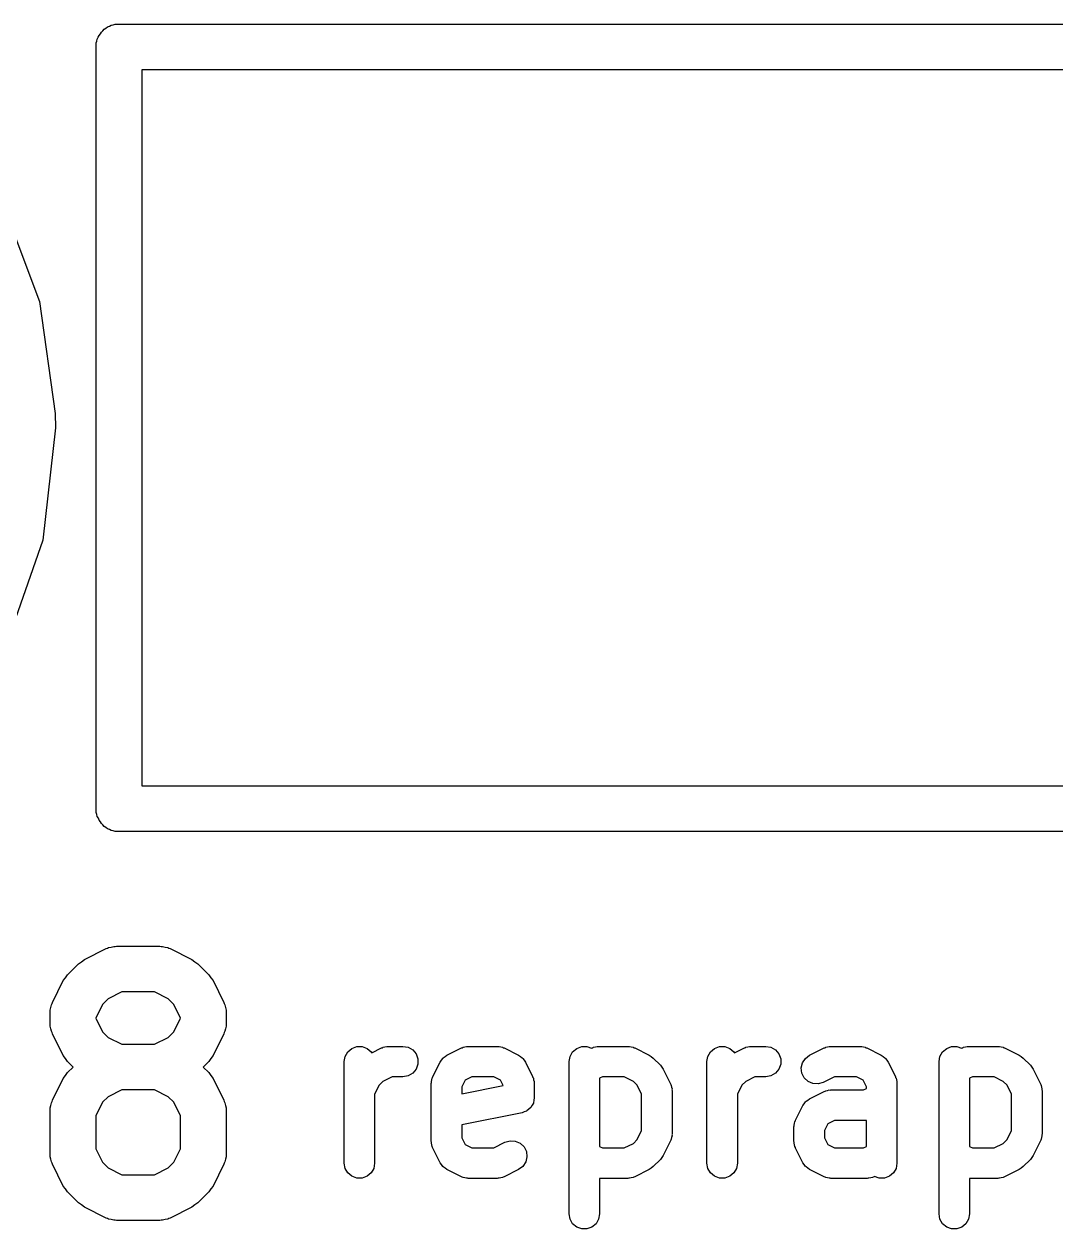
# Model space of a CAD drawing. Extents: x 51 to 149, y -134 to -32.
# Drawn here: x 80.65 to 87.53, y -65.03 to -57 of the extents above; entities that cross this region are included whole.
import ezdxf

# ---------------------------------------------------------------- set-up
doc = ezdxf.new("R2010")
doc.units = 0
doc.header["$MEASUREMENT"] = 0
doc.layers.add('BLACK', color=7, linetype='CONTINUOUS')

msp = doc.modelspace()

# ---------------------------------------------------------------- linework, layer by layer
at = {"layer": 'BLACK', "linetype": 'CONTINUOUS'}
for p, q in [((81.1547, -57.0622), (81.1615, -57.0505)), ((81.1615, -57.0505), (81.1718, -57.0418)), ((81.1718, -57.0418), (81.1805, -57.0315)), ((81.1805, -57.0315), (81.1923, -57.0247)), ((81.1923, -57.0247), (81.2026, -57.016)), ((81.2026, -57.016), (81.2153, -57.0114)), ((81.2153, -57.0114), (81.2271, -57.0046)), ((81.2271, -57.0046), (81.2404, -57.0022)), ((81.2404, -57.0022), (81.2531, -56.9976)), ((81.2531, -56.9976), (139.727, -56.9976)), ((81.1276, -57.1231), (81.1322, -57.1104)), ((81.1276, -57.1769), (81.1276, -57.1231)), ((81.1322, -57.1104), (81.1346, -57.0971)), ((81.1346, -57.0971), (81.1413, -57.0854)), ((81.1413, -57.0854), (81.146, -57.0726)), ((81.146, -57.0726), (81.1547, -57.0622)), ((81.1276, -62.2031), (81.1276, -57.1769)), ((81.1276, -57.1769), (81.1276, -57.1769)), ((81.4324, -57.3024), (81.4324, -62.0776)), ((139.548, -57.3024), (81.4324, -57.3024)), ((80.4811, -58.1425), (80.7491, -58.8481)), ((80.7491, -58.8481), (80.8542, -59.5955)), ((80.8542, -59.5955), (80.8555, -59.69)), ((80.8555, -59.69), (80.7714, -60.4401)), ((80.7714, -60.4401), (80.5232, -61.1528)), ((81.4324, -62.0776), (139.548, -62.0776)), ((81.1276, -62.2569), (81.1276, -62.2031)), ((81.1322, -62.2696), (81.1276, -62.2569)), ((81.1346, -62.2829), (81.1322, -62.2696)), ((81.1414, -62.2947), (81.1346, -62.2829)), ((81.146, -62.3074), (81.1414, -62.2947)), ((81.1547, -62.3177), (81.146, -62.3074)), ((81.1615, -62.3295), (81.1547, -62.3177)), ((81.1718, -62.3382), (81.1615, -62.3295)), ((81.1805, -62.3485), (81.1718, -62.3382)), ((81.1923, -62.3553), (81.1805, -62.3485)), ((81.2026, -62.364), (81.1923, -62.3553)), ((81.2153, -62.3686), (81.2026, -62.364)), ((81.2271, -62.3754), (81.2153, -62.3686)), ((81.2404, -62.3778), (81.2271, -62.3754)), ((81.2531, -62.3824), (81.2404, -62.3778)), ((139.727, -62.3824), (81.2531, -62.3824)), ((81.2021, -63.1616), (81.2097, -63.1572)), ((81.2097, -63.1572), (81.2273, -63.1541)), ((81.2273, -63.1541), (81.2444, -63.149)), ((81.2444, -63.149), (81.2532, -63.1496)), ((81.2532, -63.1496), (81.2619, -63.148)), ((81.2619, -63.148), (81.5521, -63.148)), ((81.5521, -63.148), (81.5608, -63.1496)), ((81.5608, -63.1496), (81.5696, -63.149)), ((81.5696, -63.149), (81.5867, -63.1541)), ((81.5867, -63.1541), (81.6043, -63.1572)), ((81.6043, -63.1572), (81.6119, -63.1616)), ((81.0289, -63.2512), (81.0486, -63.2367)), ((81.0486, -63.2367), (81.1937, -63.1641)), ((81.1937, -63.1641), (81.2021, -63.1616)), ((81.6119, -63.1616), (81.6203, -63.1641)), ((81.6203, -63.1641), (81.7654, -63.2367)), ((81.7654, -63.2367), (81.785, -63.2512)), ((80.9364, -63.3378), (81.009, -63.2652)), ((81.009, -63.2652), (81.0289, -63.2512)), ((81.785, -63.2512), (81.805, -63.2652)), ((81.805, -63.2652), (81.8776, -63.3378)), ((80.8353, -63.5226), (80.9078, -63.3774)), ((80.9078, -63.3774), (80.9224, -63.3578)), ((80.9224, -63.3578), (80.9364, -63.3378)), ((81.8776, -63.3378), (81.8916, -63.3578)), ((81.8916, -63.3578), (81.9062, -63.3774)), ((81.9062, -63.3774), (81.9787, -63.5226)), ((81.2978, -63.4528), (81.207, -63.4983)), ((81.5162, -63.4528), (81.2978, -63.4528)), ((81.607, -63.4983), (81.5162, -63.4528)), ((80.8202, -63.5733), (80.8253, -63.5562)), ((80.8253, -63.5562), (80.8284, -63.5386)), ((80.8284, -63.5386), (80.8328, -63.531)), ((80.8328, -63.531), (80.8353, -63.5226)), ((81.1694, -63.5358), (81.124, -63.6267)), ((81.207, -63.4983), (81.1694, -63.5358)), ((81.6446, -63.5358), (81.607, -63.4983)), ((81.69, -63.6267), (81.6446, -63.5358)), ((81.9787, -63.5226), (81.9812, -63.531)), ((81.9812, -63.531), (81.9856, -63.5386)), ((81.9856, -63.5386), (81.9887, -63.5562)), ((81.9887, -63.5562), (81.9938, -63.5733)), ((80.8192, -63.5907), (80.8207, -63.5821)), ((80.8192, -63.6633), (80.8192, -63.5907)), ((80.8207, -63.5821), (80.8202, -63.5733)), ((81.124, -63.6267), (81.124, -63.6273)), ((81.124, -63.6273), (81.1694, -63.7182)), ((81.6446, -63.7182), (81.69, -63.6273)), ((81.69, -63.6273), (81.69, -63.6267)), ((81.9938, -63.5733), (81.9933, -63.5821)), ((81.9933, -63.5821), (81.9948, -63.5907)), ((81.9948, -63.5907), (81.9948, -63.6633)), ((80.8207, -63.6719), (80.8192, -63.6633)), ((80.8202, -63.6807), (80.8207, -63.6719)), ((80.8253, -63.6978), (80.8202, -63.6807)), ((80.8284, -63.7154), (80.8253, -63.6978)), ((80.8328, -63.723), (80.8284, -63.7154)), ((80.8353, -63.7314), (80.8328, -63.723)), ((81.1694, -63.7182), (81.207, -63.7557)), ((81.607, -63.7557), (81.6446, -63.7182)), ((81.9812, -63.723), (81.9787, -63.7314)), ((81.9856, -63.7154), (81.9812, -63.723)), ((81.9887, -63.6978), (81.9856, -63.7154)), ((81.9938, -63.6807), (81.9887, -63.6978)), ((81.9948, -63.6633), (81.9933, -63.6719)), ((81.9933, -63.6719), (81.9938, -63.6807)), ((80.9078, -63.8766), (80.8353, -63.7314)), ((81.207, -63.7557), (81.2978, -63.8012)), ((81.2978, -63.8012), (81.5162, -63.8012)), ((81.5162, -63.8012), (81.607, -63.7557)), ((81.9787, -63.7314), (81.9062, -63.8766)), ((80.9224, -63.8962), (80.9078, -63.8766)), ((81.9062, -63.8766), (81.8916, -63.8962)), ((82.781, -63.9173), (82.7871, -63.8825)), ((82.7871, -63.8825), (82.8048, -63.852)), ((82.8048, -63.852), (82.8318, -63.8293)), ((82.8318, -63.8293), (82.865, -63.8172)), ((82.865, -63.8172), (82.9003, -63.8172)), ((82.9003, -63.8172), (82.9334, -63.8293)), ((82.9334, -63.8293), (82.9604, -63.852)), ((82.9604, -63.852), (82.9647, -63.8594)), ((82.9647, -63.8594), (83.0307, -63.8264)), ((83.0307, -63.8264), (83.0363, -63.8247)), ((83.0363, -63.8247), (83.0414, -63.8218)), ((83.0414, -63.8218), (83.0531, -63.8197)), ((83.0531, -63.8197), (83.0645, -63.8164)), ((83.0645, -63.8164), (83.0704, -63.8167)), ((83.0704, -63.8167), (83.0761, -63.8157)), ((83.0761, -63.8157), (83.1729, -63.8157)), ((83.1729, -63.8157), (83.2077, -63.8218)), ((83.2077, -63.8218), (83.2382, -63.8395)), ((83.2382, -63.8395), (83.2609, -63.8665)), ((83.2609, -63.8665), (83.273, -63.8996)), ((83.4417, -63.8919), (83.4542, -63.8837)), ((83.4542, -63.8837), (83.4661, -63.8748)), ((83.4661, -63.8748), (83.5629, -63.8264)), ((83.5629, -63.8264), (83.5685, -63.8247)), ((83.5685, -63.8247), (83.5736, -63.8218)), ((83.5736, -63.8218), (83.5853, -63.8197)), ((83.5853, -63.8197), (83.5967, -63.8164)), ((83.5967, -63.8164), (83.6026, -63.8167)), ((83.6026, -63.8167), (83.6083, -63.8157)), ((83.6083, -63.8157), (83.8019, -63.8157)), ((83.8019, -63.8157), (83.8076, -63.8167)), ((83.8076, -63.8167), (83.8135, -63.8164)), ((83.8135, -63.8164), (83.8249, -63.8197)), ((83.8249, -63.8197), (83.8366, -63.8218)), ((83.8366, -63.8218), (83.8417, -63.8247)), ((83.8417, -63.8247), (83.8473, -63.8264)), ((83.8473, -63.8264), (83.9441, -63.8748)), ((83.9441, -63.8748), (83.956, -63.8837)), ((83.956, -63.8837), (83.9685, -63.8919)), ((84.2808, -63.9173), (84.287, -63.8825)), ((84.287, -63.8825), (84.3046, -63.852)), ((84.3046, -63.852), (84.3316, -63.8293)), ((84.3316, -63.8293), (84.3648, -63.8172)), ((84.3648, -63.8172), (84.4001, -63.8172)), ((84.4001, -63.8172), (84.4302, -63.8282)), ((84.4302, -63.8282), (84.4338, -63.8264)), ((84.4338, -63.8264), (84.4394, -63.8247)), ((84.4394, -63.8247), (84.4444, -63.8218)), ((84.4444, -63.8218), (84.4562, -63.8197)), ((84.4562, -63.8197), (84.4676, -63.8164)), ((84.4676, -63.8164), (84.4734, -63.8167)), ((84.4734, -63.8167), (84.4792, -63.8157)), ((84.4792, -63.8157), (84.6727, -63.8157)), ((84.6727, -63.8157), (84.6785, -63.8167)), ((84.6785, -63.8167), (84.6843, -63.8164)), ((84.6843, -63.8164), (84.6957, -63.8197)), ((84.6957, -63.8197), (84.7075, -63.8218)), ((84.7075, -63.8218), (84.7125, -63.8247)), ((84.7125, -63.8247), (84.7182, -63.8264)), ((84.7182, -63.8264), (84.8149, -63.8748)), ((84.8149, -63.8748), (84.828, -63.8845)), ((85.2001, -63.9173), (85.2062, -63.8825)), ((85.2062, -63.8825), (85.2238, -63.852)), ((85.2238, -63.852), (85.2509, -63.8293)), ((85.2509, -63.8293), (85.284, -63.8172)), ((85.284, -63.8172), (85.3193, -63.8172)), ((85.3193, -63.8172), (85.3525, -63.8293)), ((85.3525, -63.8293), (85.3795, -63.852)), ((85.3795, -63.852), (85.3838, -63.8594)), ((85.3838, -63.8594), (85.4498, -63.8264)), ((85.4498, -63.8264), (85.4554, -63.8247)), ((85.4554, -63.8247), (85.4604, -63.8218)), ((85.4604, -63.8218), (85.4722, -63.8197)), ((85.4722, -63.8197), (85.4836, -63.8164)), ((85.4836, -63.8164), (85.4894, -63.8167)), ((85.4894, -63.8167), (85.4952, -63.8157)), ((85.4952, -63.8157), (85.592, -63.8157)), ((85.592, -63.8157), (85.6267, -63.8218)), ((85.6267, -63.8218), (85.6573, -63.8395)), ((85.6573, -63.8395), (85.6799, -63.8665)), ((85.6799, -63.8665), (85.692, -63.8996)), ((85.8568, -63.8958), (85.8852, -63.8748)), ((85.8852, -63.8748), (85.9819, -63.8264)), ((85.9819, -63.8264), (85.9876, -63.8247)), ((85.9876, -63.8247), (85.9926, -63.8218)), ((85.9926, -63.8218), (86.0044, -63.8197)), ((86.0044, -63.8197), (86.0158, -63.8164)), ((86.0158, -63.8164), (86.0216, -63.8167)), ((86.0216, -63.8167), (86.0274, -63.8157)), ((86.0274, -63.8157), (86.2209, -63.8157)), ((86.2209, -63.8157), (86.2267, -63.8167)), ((86.2267, -63.8167), (86.2325, -63.8164)), ((86.2325, -63.8164), (86.2439, -63.8197)), ((86.2439, -63.8197), (86.2557, -63.8218)), ((86.2557, -63.8218), (86.2607, -63.8247)), ((86.2607, -63.8247), (86.2663, -63.8264)), ((86.2663, -63.8264), (86.3631, -63.8748)), ((86.3631, -63.8748), (86.3751, -63.8837)), ((86.3751, -63.8837), (86.3875, -63.8919)), ((86.7483, -63.9173), (86.7544, -63.8825)), ((86.7544, -63.8825), (86.772, -63.852)), ((86.772, -63.852), (86.7991, -63.8293)), ((86.7991, -63.8293), (86.8322, -63.8172)), ((86.8322, -63.8172), (86.8675, -63.8172)), ((86.8675, -63.8172), (86.8976, -63.8282)), ((86.8976, -63.8282), (86.9012, -63.8264)), ((86.9012, -63.8264), (86.9068, -63.8247)), ((86.9068, -63.8247), (86.9119, -63.8218)), ((86.9119, -63.8218), (86.9236, -63.8197)), ((86.9236, -63.8197), (86.935, -63.8164)), ((86.935, -63.8164), (86.9408, -63.8167)), ((86.9408, -63.8167), (86.9466, -63.8157)), ((86.9466, -63.8157), (87.1401, -63.8157)), ((87.1401, -63.8157), (87.1459, -63.8167)), ((87.1459, -63.8167), (87.1518, -63.8164)), ((87.1518, -63.8164), (87.1632, -63.8197)), ((87.1632, -63.8197), (87.1749, -63.8218)), ((87.1749, -63.8218), (87.18, -63.8247)), ((87.18, -63.8247), (87.1856, -63.8264)), ((87.1856, -63.8264), (87.2823, -63.8748)), ((87.2823, -63.8748), (87.2954, -63.8845)), ((80.9364, -63.9162), (80.9224, -63.8962)), ((80.9738, -63.9536), (80.9364, -63.9162)), ((80.9364, -63.991), (80.9738, -63.9536)), ((81.8776, -63.9162), (81.8402, -63.9536)), ((81.8402, -63.9536), (81.8776, -63.991)), ((81.8916, -63.8962), (81.8776, -63.9162)), ((82.781, -64.5946), (82.781, -63.9173)), ((83.273, -63.9349), (83.2609, -63.9681)), ((83.273, -63.8996), (83.273, -63.9349)), ((83.3723, -64.017), (83.4207, -63.9202)), ((83.4207, -63.9202), (83.4296, -63.9082)), ((83.4296, -63.9082), (83.4378, -63.8958)), ((83.4378, -63.8958), (83.44, -63.8941)), ((83.44, -63.8941), (83.4417, -63.8919)), ((83.9685, -63.8919), (83.9701, -63.8941)), ((83.9701, -63.8941), (83.9724, -63.8958)), ((83.9724, -63.8958), (83.9806, -63.9083)), ((83.9806, -63.9083), (83.9895, -63.9202)), ((83.9895, -63.9202), (84.0379, -64.017)), ((84.2808, -64.9333), (84.2808, -63.9173)), ((84.828, -63.8845), (84.8413, -63.8938)), ((84.8413, -63.8938), (84.8897, -63.9422)), ((84.8897, -63.9422), (84.899, -63.9555)), ((84.899, -63.9555), (84.9087, -63.9686)), ((85.2001, -64.5946), (85.2001, -63.9173)), ((85.692, -63.9349), (85.6799, -63.9681)), ((85.692, -63.8996), (85.692, -63.9349)), ((85.8292, -63.9596), (85.8374, -63.9253)), ((85.8332, -63.9946), (85.8292, -63.9596)), ((85.8374, -63.9253), (85.8568, -63.8958)), ((86.3875, -63.8919), (86.3892, -63.8941)), ((86.3892, -63.8941), (86.3914, -63.8958)), ((86.3914, -63.8958), (86.3997, -63.9083)), ((86.3997, -63.9083), (86.4085, -63.9202)), ((86.4085, -63.9202), (86.4569, -64.017)), ((86.7483, -64.9333), (86.7483, -63.9173)), ((87.2954, -63.8845), (87.3087, -63.8938)), ((87.3087, -63.8938), (87.3571, -63.9422)), ((87.3571, -63.9422), (87.3665, -63.9555)), ((87.3665, -63.9555), (87.3762, -63.9686)), ((80.8353, -64.1757), (80.9078, -64.0306)), ((80.9078, -64.0306), (80.9224, -64.0109)), ((80.9224, -64.0109), (80.9364, -63.991)), ((81.8776, -63.991), (81.8916, -64.0109)), ((81.8916, -64.0109), (81.9062, -64.0306)), ((81.9062, -64.0306), (81.9787, -64.1757)), ((83.1001, -64.0189), (83.0396, -64.0492)), ((83.1729, -64.0189), (83.1001, -64.0189)), ((83.2077, -64.0128), (83.1729, -64.0189)), ((83.2382, -63.9951), (83.2077, -64.0128)), ((83.2609, -63.9681), (83.2382, -63.9951)), ((83.3623, -64.0508), (83.3657, -64.0394)), ((83.3657, -64.0394), (83.3677, -64.0277)), ((83.3677, -64.0277), (83.3706, -64.0226)), ((83.3706, -64.0226), (83.3723, -64.017)), ((83.5873, -64.0414), (83.5648, -64.0864)), ((83.6323, -64.0189), (83.5873, -64.0414)), ((83.7779, -64.0189), (83.6323, -64.0189)), ((83.8229, -64.0414), (83.7779, -64.0189)), ((83.8406, -64.0769), (83.8229, -64.0414)), ((84.0379, -64.017), (84.0395, -64.0226)), ((84.0395, -64.0226), (84.0425, -64.0277)), ((84.0425, -64.0277), (84.0445, -64.0394)), ((84.0445, -64.0394), (84.0479, -64.0508)), ((84.5032, -64.0189), (84.484, -64.0285)), ((84.484, -64.0285), (84.484, -64.4834)), ((84.6487, -64.0189), (84.5032, -64.0189)), ((84.7093, -64.0492), (84.6487, -64.0189)), ((84.9087, -63.9686), (84.9571, -64.0654)), ((85.5192, -64.0189), (85.4586, -64.0492)), ((85.592, -64.0189), (85.5192, -64.0189)), ((85.6267, -64.0128), (85.592, -64.0189)), ((85.6573, -63.9951), (85.6267, -64.0128)), ((85.6799, -63.9681), (85.6573, -63.9951)), ((85.849, -64.0262), (85.8332, -63.9946)), ((85.8746, -64.0505), (85.849, -64.0262)), ((86.0514, -64.0189), (85.9761, -64.0565)), ((86.1969, -64.0189), (86.0514, -64.0189)), ((86.2419, -64.0414), (86.1969, -64.0189)), ((86.2644, -64.0864), (86.2419, -64.0414)), ((86.4569, -64.017), (86.4586, -64.0226)), ((86.4586, -64.0226), (86.4615, -64.0277)), ((86.4615, -64.0277), (86.4636, -64.0394)), ((86.4636, -64.0394), (86.467, -64.0508)), ((86.9706, -64.0189), (86.9515, -64.0285)), ((86.9515, -64.0285), (86.9515, -64.4834)), ((87.1162, -64.0189), (86.9706, -64.0189)), ((87.1767, -64.0492), (87.1162, -64.0189)), ((87.3762, -63.9686), (87.4245, -64.0654)), ((81.2978, -64.106), (81.207, -64.1514)), ((81.5162, -64.106), (81.2978, -64.106)), ((81.607, -64.1514), (81.5162, -64.106)), ((83.0145, -64.0742), (82.9842, -64.1348)), ((83.0396, -64.0492), (83.0145, -64.0742)), ((83.3616, -64.0624), (83.3626, -64.0567)), ((83.3616, -64.4495), (83.3616, -64.0624)), ((83.3626, -64.0567), (83.3623, -64.0508)), ((83.5648, -64.132), (83.8406, -64.0769)), ((83.5648, -64.0864), (83.5648, -64.132)), ((84.0479, -64.0508), (84.0476, -64.0567)), ((84.0476, -64.0567), (84.0486, -64.0624)), ((84.0486, -64.0624), (84.0486, -64.1592)), ((84.7344, -64.0742), (84.7093, -64.0492)), ((84.7646, -64.1348), (84.7344, -64.0742)), ((84.9571, -64.0654), (84.9588, -64.071)), ((84.9588, -64.071), (84.9617, -64.0761)), ((84.9617, -64.0761), (84.9638, -64.0878)), ((84.9638, -64.0878), (84.9672, -64.0992)), ((84.9672, -64.0992), (84.9668, -64.105)), ((84.9668, -64.105), (84.9678, -64.1108)), ((84.9678, -64.1108), (84.9678, -64.4011)), ((85.4335, -64.0742), (85.4033, -64.1348)), ((85.4586, -64.0492), (85.4335, -64.0742)), ((85.907, -64.0645), (85.8746, -64.0505)), ((85.8852, -64.1651), (85.9819, -64.1167)), ((85.9422, -64.0666), (85.907, -64.0645)), ((85.9761, -64.0565), (85.9422, -64.0666)), ((85.9819, -64.1167), (85.9876, -64.115)), ((85.9876, -64.115), (85.9926, -64.1121)), ((85.9926, -64.1121), (86.0044, -64.11)), ((86.0044, -64.11), (86.0158, -64.1066)), ((86.0158, -64.1066), (86.0216, -64.107)), ((86.0216, -64.107), (86.0274, -64.106)), ((86.0274, -64.106), (86.2453, -64.106)), ((86.2453, -64.106), (86.2644, -64.0964)), ((86.2644, -64.0964), (86.2644, -64.0864)), ((86.467, -64.0508), (86.4666, -64.0567)), ((86.4666, -64.0567), (86.4676, -64.0624)), ((86.4676, -64.0624), (86.4676, -64.5946)), ((87.2018, -64.0742), (87.1767, -64.0492)), ((87.2321, -64.1348), (87.2018, -64.0742)), ((87.4245, -64.0654), (87.4262, -64.071)), ((87.4262, -64.071), (87.4291, -64.0761)), ((87.4291, -64.0761), (87.4312, -64.0878)), ((87.4312, -64.0878), (87.4346, -64.0992)), ((87.4346, -64.0992), (87.4342, -64.105)), ((87.4342, -64.105), (87.4353, -64.1108)), ((87.4353, -64.1108), (87.4353, -64.4011)), ((80.8253, -64.2093), (80.8284, -64.1917)), ((80.8284, -64.1917), (80.8328, -64.1841)), ((80.8328, -64.1841), (80.8353, -64.1757)), ((81.1694, -64.189), (81.124, -64.2798)), ((81.207, -64.1514), (81.1694, -64.189)), ((81.6446, -64.189), (81.607, -64.1514)), ((81.69, -64.2798), (81.6446, -64.189)), ((81.9787, -64.1757), (81.9812, -64.1841)), ((81.9812, -64.1841), (81.9856, -64.1917)), ((81.9856, -64.1917), (81.9887, -64.2093)), ((82.9842, -64.1348), (82.9842, -64.5946)), ((84.0425, -64.1939), (84.0342, -64.2082)), ((84.0427, -64.1928), (84.0425, -64.1939)), ((84.0432, -64.1917), (84.0427, -64.1928)), ((84.0457, -64.1755), (84.0432, -64.1917)), ((84.0486, -64.1592), (84.0457, -64.1755)), ((84.7646, -64.3771), (84.7646, -64.1348)), ((85.4033, -64.1348), (85.4033, -64.5946)), ((85.8397, -64.2105), (85.8486, -64.1985)), ((85.8486, -64.1985), (85.8568, -64.1861)), ((85.8568, -64.1861), (85.8591, -64.1844)), ((85.8591, -64.1844), (85.8608, -64.1822)), ((85.8608, -64.1822), (85.8732, -64.174)), ((85.8732, -64.174), (85.8852, -64.1651)), ((87.2321, -64.3771), (87.2321, -64.1348)), ((80.8192, -64.2439), (80.8207, -64.2352)), ((80.8192, -64.5341), (80.8192, -64.2439)), ((80.8202, -64.2264), (80.8253, -64.2093)), ((80.8207, -64.2352), (80.8202, -64.2264)), ((81.124, -64.2798), (81.124, -64.4982)), ((81.69, -64.4982), (81.69, -64.2798)), ((81.9887, -64.2093), (81.9938, -64.2264)), ((81.9938, -64.2264), (81.9933, -64.2352)), ((81.9933, -64.2352), (81.9948, -64.2439)), ((81.9948, -64.2439), (81.9948, -64.5341)), ((83.9669, -64.2588), (83.5648, -64.3392)), ((83.9823, -64.2528), (83.9669, -64.2588)), ((83.9978, -64.2472), (83.9823, -64.2528)), ((83.9987, -64.2464), (83.9978, -64.2472)), ((83.9998, -64.246), (83.9987, -64.2464)), ((84.0122, -64.2351), (83.9998, -64.246)), ((84.0248, -64.2245), (84.0122, -64.2351)), ((84.0254, -64.2235), (84.0248, -64.2245)), ((84.0263, -64.2227), (84.0254, -64.2235)), ((84.0342, -64.2082), (84.0263, -64.2227)), ((85.7914, -64.3073), (85.8397, -64.2105)), ((83.5648, -64.3392), (83.5648, -64.4255)), ((85.7806, -64.3527), (85.7817, -64.3469)), ((85.7806, -64.4495), (85.7806, -64.3527)), ((85.7813, -64.3411), (85.7847, -64.3297)), ((85.7817, -64.3469), (85.7813, -64.3411)), ((85.7847, -64.3297), (85.7868, -64.318)), ((85.7868, -64.318), (85.7897, -64.3129)), ((85.7897, -64.3129), (85.7914, -64.3073)), ((86.0063, -64.3317), (85.9838, -64.3767)), ((86.0514, -64.3092), (86.0063, -64.3317)), ((86.2644, -64.3092), (86.0514, -64.3092)), ((86.2644, -64.4834), (86.2644, -64.3092)), ((83.5648, -64.4255), (83.5873, -64.4705)), ((83.8532, -64.4554), (83.887, -64.4453)), ((83.887, -64.4453), (83.9222, -64.4474)), ((84.7093, -64.4627), (84.7344, -64.4377)), ((84.7344, -64.4377), (84.7646, -64.3771)), ((84.9588, -64.4409), (84.9571, -64.4465)), ((84.9617, -64.4358), (84.9588, -64.4409)), ((84.9638, -64.4241), (84.9617, -64.4358)), ((84.9672, -64.4127), (84.9638, -64.4241)), ((84.9678, -64.4011), (84.9668, -64.4069)), ((84.9668, -64.4069), (84.9672, -64.4127)), ((85.9838, -64.3767), (85.9838, -64.4255)), ((85.9838, -64.4255), (86.0063, -64.4705)), ((87.1767, -64.4627), (87.2018, -64.4377)), ((87.2018, -64.4377), (87.2321, -64.3771)), ((87.4262, -64.4409), (87.4245, -64.4465)), ((87.4291, -64.4358), (87.4262, -64.4409)), ((87.4312, -64.4241), (87.4291, -64.4358)), ((87.4346, -64.4127), (87.4312, -64.4241)), ((87.4353, -64.4011), (87.4342, -64.4069)), ((87.4342, -64.4069), (87.4346, -64.4127)), ((81.124, -64.4982), (81.1694, -64.589)), ((81.6446, -64.589), (81.69, -64.4982)), ((83.3626, -64.4552), (83.3616, -64.4495)), ((83.3623, -64.4611), (83.3626, -64.4552)), ((83.3657, -64.4725), (83.3623, -64.4611)), ((83.3677, -64.4842), (83.3657, -64.4725)), ((83.3706, -64.4893), (83.3677, -64.4842)), ((83.3723, -64.4949), (83.3706, -64.4893)), ((83.4207, -64.5917), (83.3723, -64.4949)), ((83.5873, -64.4705), (83.6323, -64.493)), ((83.6323, -64.493), (83.7779, -64.493)), ((83.7779, -64.493), (83.8532, -64.4554)), ((83.9222, -64.4474), (83.9546, -64.4615)), ((83.9546, -64.4615), (83.9802, -64.4857)), ((83.9802, -64.4857), (83.996, -64.5173)), ((83.996, -64.5173), (84, -64.5523)), ((84.484, -64.4834), (84.5032, -64.493)), ((84.5032, -64.493), (84.6487, -64.493)), ((84.6487, -64.493), (84.7093, -64.4627)), ((84.9571, -64.4465), (84.9087, -64.5433)), ((85.7817, -64.4552), (85.7806, -64.4495)), ((85.7813, -64.4611), (85.7817, -64.4552)), ((85.7847, -64.4725), (85.7813, -64.4611)), ((85.7868, -64.4842), (85.7847, -64.4725)), ((85.7897, -64.4893), (85.7868, -64.4842)), ((85.7914, -64.4949), (85.7897, -64.4893)), ((85.8397, -64.5917), (85.7914, -64.4949)), ((86.0063, -64.4705), (86.0514, -64.493)), ((86.0514, -64.493), (86.2453, -64.493)), ((86.2453, -64.493), (86.2644, -64.4834)), ((86.9515, -64.4834), (86.9706, -64.493)), ((86.9706, -64.493), (87.1162, -64.493)), ((87.1162, -64.493), (87.1767, -64.4627)), ((87.4245, -64.4465), (87.3762, -64.5433)), ((80.8207, -64.5428), (80.8192, -64.5341)), ((80.8202, -64.5516), (80.8207, -64.5428)), ((80.8253, -64.5687), (80.8202, -64.5516)), ((80.8284, -64.5863), (80.8253, -64.5687)), ((80.8328, -64.5939), (80.8284, -64.5863)), ((80.8353, -64.6023), (80.8328, -64.5939)), ((80.9078, -64.7474), (80.8353, -64.6023)), ((81.1694, -64.589), (81.207, -64.6266)), ((81.607, -64.6266), (81.6446, -64.589)), ((81.9787, -64.6023), (81.9062, -64.7474)), ((81.9812, -64.5939), (81.9787, -64.6023)), ((81.9856, -64.5863), (81.9812, -64.5939)), ((81.9887, -64.5687), (81.9856, -64.5863)), ((81.9938, -64.5516), (81.9887, -64.5687)), ((81.9948, -64.5341), (81.9933, -64.5428)), ((81.9933, -64.5428), (81.9938, -64.5516)), ((82.7871, -64.6294), (82.781, -64.5946)), ((82.9842, -64.5946), (82.9781, -64.6294)), ((83.4296, -64.6037), (83.4207, -64.5917)), ((83.4378, -64.6161), (83.4296, -64.6037)), ((83.9918, -64.5866), (83.9724, -64.6161)), ((84, -64.5523), (83.9918, -64.5866)), ((84.8897, -64.5697), (84.8413, -64.6181)), ((84.899, -64.5564), (84.8897, -64.5697)), ((84.9087, -64.5433), (84.899, -64.5564)), ((85.2062, -64.6294), (85.2001, -64.5946)), ((85.4033, -64.5946), (85.3971, -64.6294)), ((85.8486, -64.6037), (85.8397, -64.5917)), ((85.8568, -64.6161), (85.8486, -64.6037)), ((86.4676, -64.5946), (86.4615, -64.6294)), ((87.3571, -64.5697), (87.3087, -64.6181)), ((87.3665, -64.5564), (87.3571, -64.5697)), ((87.3762, -64.5433), (87.3665, -64.5564)), ((81.207, -64.6266), (81.2978, -64.672)), ((81.2978, -64.672), (81.5162, -64.672)), ((81.5162, -64.672), (81.607, -64.6266)), ((82.8048, -64.6599), (82.7871, -64.6294)), ((82.8318, -64.6826), (82.8048, -64.6599)), ((82.865, -64.6947), (82.8318, -64.6826)), ((82.9334, -64.6826), (82.9003, -64.6947)), ((82.9604, -64.6599), (82.9334, -64.6826)), ((82.9781, -64.6294), (82.9604, -64.6599)), ((83.44, -64.6178), (83.4378, -64.6161)), ((83.4417, -64.62), (83.44, -64.6178)), ((83.4542, -64.6282), (83.4417, -64.62)), ((83.4661, -64.6371), (83.4542, -64.6282)), ((83.5629, -64.6855), (83.4661, -64.6371)), ((83.5685, -64.6872), (83.5629, -64.6855)), ((83.5736, -64.6901), (83.5685, -64.6872)), ((83.8417, -64.6872), (83.8366, -64.6901)), ((83.8473, -64.6855), (83.8417, -64.6872)), ((83.9441, -64.6371), (83.8473, -64.6855)), ((83.9724, -64.6161), (83.9441, -64.6371)), ((84.7125, -64.6872), (84.7075, -64.6901)), ((84.7182, -64.6855), (84.7125, -64.6872)), ((84.8149, -64.6371), (84.7182, -64.6855)), ((84.828, -64.6274), (84.8149, -64.6371)), ((84.8413, -64.6181), (84.828, -64.6274)), ((85.2238, -64.6599), (85.2062, -64.6294)), ((85.2509, -64.6826), (85.2238, -64.6599)), ((85.284, -64.6947), (85.2509, -64.6826)), ((85.3525, -64.6826), (85.3193, -64.6947)), ((85.3795, -64.6599), (85.3525, -64.6826)), ((85.3971, -64.6294), (85.3795, -64.6599)), ((85.8591, -64.6178), (85.8568, -64.6161)), ((85.8608, -64.62), (85.8591, -64.6178)), ((85.8732, -64.6282), (85.8608, -64.62)), ((85.8852, -64.6371), (85.8732, -64.6282)), ((85.9819, -64.6855), (85.8852, -64.6371)), ((85.9876, -64.6872), (85.9819, -64.6855)), ((85.9926, -64.6901), (85.9876, -64.6872)), ((86.3091, -64.6872), (86.304, -64.6901)), ((86.3147, -64.6855), (86.3091, -64.6872)), ((86.3183, -64.6837), (86.3147, -64.6855)), ((86.3484, -64.6947), (86.3183, -64.6837)), ((86.4168, -64.6826), (86.3837, -64.6947)), ((86.4439, -64.6599), (86.4168, -64.6826)), ((86.4615, -64.6294), (86.4439, -64.6599)), ((87.18, -64.6872), (87.1749, -64.6901)), ((87.1856, -64.6855), (87.18, -64.6872)), ((87.2823, -64.6371), (87.1856, -64.6855)), ((87.2954, -64.6274), (87.2823, -64.6371)), ((87.3087, -64.6181), (87.2954, -64.6274)), ((80.9224, -64.7671), (80.9078, -64.7474)), ((80.9364, -64.787), (80.9224, -64.7671)), ((81.8916, -64.7671), (81.8776, -64.787)), ((81.9062, -64.7474), (81.8916, -64.7671)), ((82.9003, -64.6947), (82.865, -64.6947)), ((83.5853, -64.6922), (83.5736, -64.6901)), ((83.5967, -64.6956), (83.5853, -64.6922)), ((83.6026, -64.6952), (83.5967, -64.6956)), ((83.6083, -64.6962), (83.6026, -64.6952)), ((83.8019, -64.6962), (83.6083, -64.6962)), ((83.8076, -64.6952), (83.8019, -64.6962)), ((83.8135, -64.6956), (83.8076, -64.6952)), ((83.8249, -64.6922), (83.8135, -64.6956)), ((83.8366, -64.6901), (83.8249, -64.6922)), ((84.6727, -64.6962), (84.484, -64.6962)), ((84.484, -64.6962), (84.484, -64.9333)), ((84.6785, -64.6952), (84.6727, -64.6962)), ((84.6843, -64.6956), (84.6785, -64.6952)), ((84.6957, -64.6922), (84.6843, -64.6956)), ((84.7075, -64.6901), (84.6957, -64.6922)), ((85.3193, -64.6947), (85.284, -64.6947)), ((86.0044, -64.6922), (85.9926, -64.6901)), ((86.0158, -64.6956), (86.0044, -64.6922)), ((86.0216, -64.6952), (86.0158, -64.6956)), ((86.0274, -64.6962), (86.0216, -64.6952)), ((86.2693, -64.6962), (86.0274, -64.6962)), ((86.2751, -64.6952), (86.2693, -64.6962)), ((86.2809, -64.6956), (86.2751, -64.6952)), ((86.2923, -64.6922), (86.2809, -64.6956)), ((86.304, -64.6901), (86.2923, -64.6922)), ((86.3837, -64.6947), (86.3484, -64.6947)), ((87.1401, -64.6962), (86.9515, -64.6962)), ((86.9515, -64.6962), (86.9515, -64.9333)), ((87.1459, -64.6952), (87.1401, -64.6962)), ((87.1518, -64.6956), (87.1459, -64.6952)), ((87.1632, -64.6922), (87.1518, -64.6956)), ((87.1749, -64.6901), (87.1632, -64.6922)), ((81.009, -64.8596), (80.9364, -64.787)), ((81.8776, -64.787), (81.805, -64.8596)), ((81.0289, -64.8736), (81.009, -64.8596)), ((81.0486, -64.8882), (81.0289, -64.8736)), ((81.1937, -64.9607), (81.0486, -64.8882)), ((81.7654, -64.8882), (81.6203, -64.9607)), ((81.7851, -64.8736), (81.7654, -64.8882)), ((81.805, -64.8596), (81.7851, -64.8736)), ((81.2021, -64.9632), (81.1937, -64.9607)), ((81.2097, -64.9676), (81.2021, -64.9632)), ((81.2273, -64.9707), (81.2097, -64.9676)), ((81.2444, -64.9758), (81.2273, -64.9707)), ((81.2532, -64.9753), (81.2444, -64.9758)), ((81.2619, -64.9768), (81.2532, -64.9753)), ((81.5521, -64.9768), (81.2619, -64.9768)), ((81.5608, -64.9753), (81.5521, -64.9768)), ((81.5696, -64.9758), (81.5608, -64.9753)), ((81.5867, -64.9707), (81.5696, -64.9758)), ((81.6043, -64.9676), (81.5867, -64.9707)), ((81.6119, -64.9632), (81.6043, -64.9676)), ((81.6203, -64.9607), (81.6119, -64.9632)), ((84.287, -64.968), (84.2808, -64.9333)), ((84.3046, -64.9986), (84.287, -64.968)), ((84.3316, -65.0213), (84.3046, -64.9986)), ((84.4603, -64.9986), (84.4332, -65.0213)), ((84.4779, -64.968), (84.4603, -64.9986)), ((84.484, -64.9333), (84.4779, -64.968)), ((86.7544, -64.968), (86.7483, -64.9333)), ((86.772, -64.9986), (86.7544, -64.968)), ((86.7991, -65.0213), (86.772, -64.9986)), ((86.9277, -64.9986), (86.9007, -65.0213)), ((86.9453, -64.968), (86.9277, -64.9986)), ((86.9515, -64.9333), (86.9453, -64.968)), ((84.3648, -65.0333), (84.3316, -65.0213)), ((84.4001, -65.0333), (84.3648, -65.0333)), ((84.4332, -65.0213), (84.4001, -65.0333)), ((86.8322, -65.0333), (86.7991, -65.0213)), ((86.8675, -65.0333), (86.8322, -65.0333)), ((86.9007, -65.0213), (86.8675, -65.0333))]:
    msp.add_line(p, q, dxfattribs=at)

doc.saveas('drawing.dxf')
